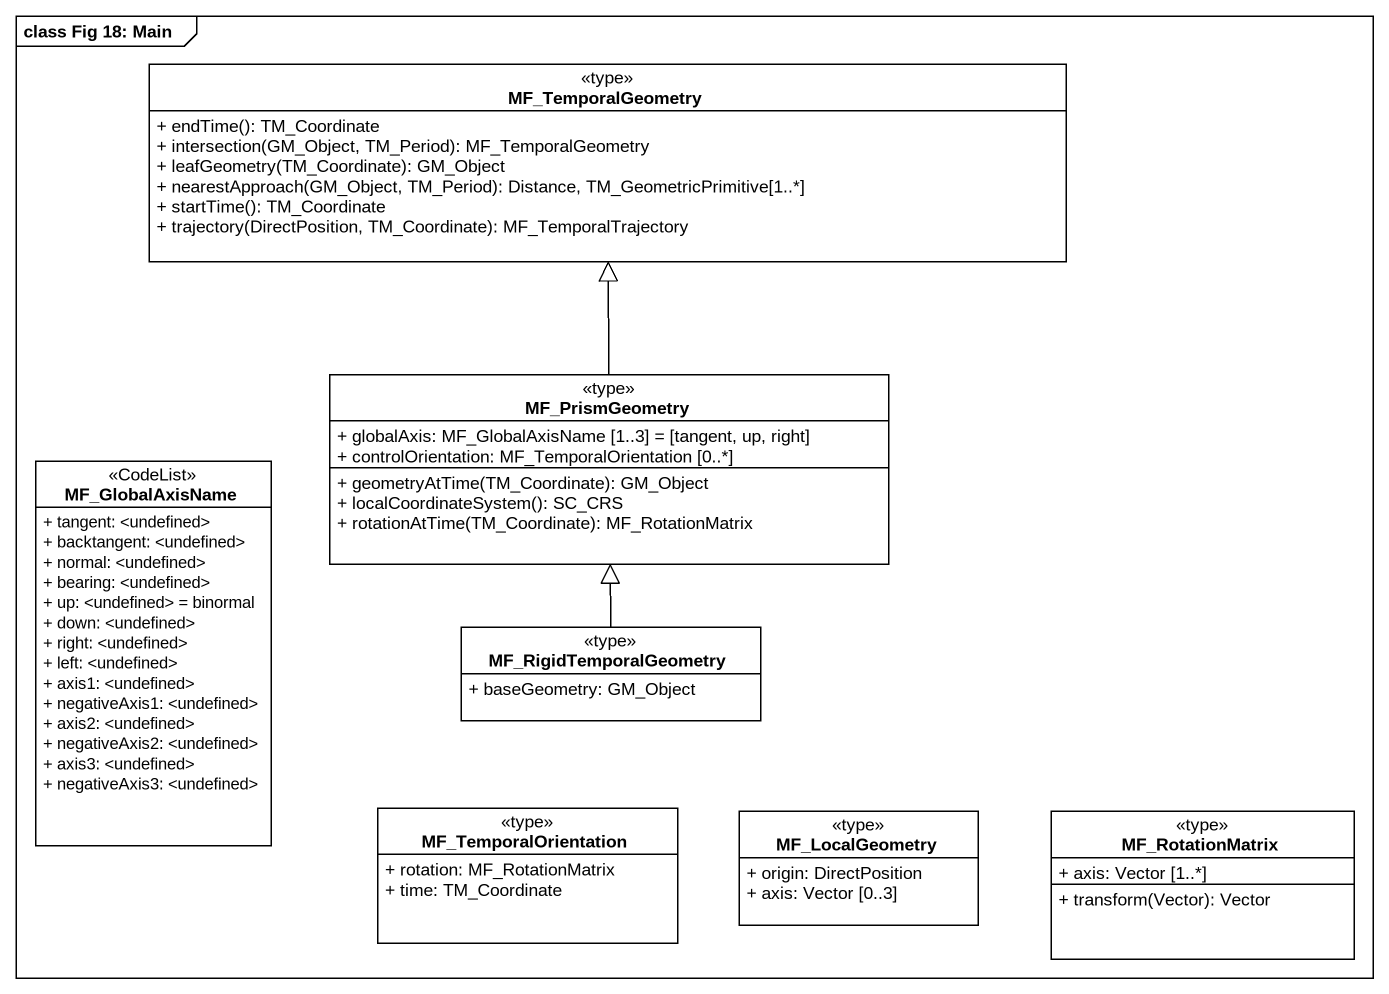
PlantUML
@startuml
mainframe class Fig 18: Main
hide circle
hide empty members
skinparam classAttributeIconSize 0
class MF_TemporalGeometry <<type>> {
  + endTime(): TM_Coordinate
  + intersection(GM_Object, TM_Period): MF_TemporalGeometry
  + leafGeometry(TM_Coordinate): GM_Object
  + nearestApproach(GM_Object, TM_Period): Distance, TM_GeometricPrimitive[1..*]
  + startTime(): TM_Coordinate
  + trajectory(DirectPosition, TM_Coordinate): MF_TemporalTrajectory
}
class MF_PrismGeometry <<type>> {
  + globalAxis: MF_GlobalAxisName [1..3] = [tangent, up, right]
  + controlOrientation: MF_TemporalOrientation [0..*]
  + geometryAtTime(TM_Coordinate): GM_Object
  + localCoordinateSystem(): SC_CRS
  + rotationAtTime(TM_Coordinate): MF_RotationMatrix
}
class MF_GlobalAxisName <<CodeList>> {
  + tangent: <undefined>
  + backtangent: <undefined>
  + normal: <undefined>
  + bearing: <undefined>
  + up: <undefined> = binormal
  + down: <undefined>
  + right: <undefined>
  + left: <undefined>
  + axis1: <undefined>
  + negativeAxis1: <undefined>
  + axis2: <undefined>
  + negativeAxis2: <undefined>
  + axis3: <undefined>
  + negativeAxis3: <undefined>
}
class MF_RigidTemporalGeometry <<type>> {
  + baseGeometry: GM_Object
}
class MF_TemporalOrientation <<type>> {
  + rotation: MF_RotationMatrix
  + time: TM_Coordinate
}
class MF_LocalGeometry <<type>> {
  + origin: DirectPosition
  + axis: Vector [0..3]
}
class MF_RotationMatrix <<type>> {
  + axis: Vector [1..*]
  + transform(Vector): Vector
}
MF_PrismGeometry -up-|> MF_TemporalGeometry
MF_RigidTemporalGeometry -up-|> MF_PrismGeometry
@enduml
